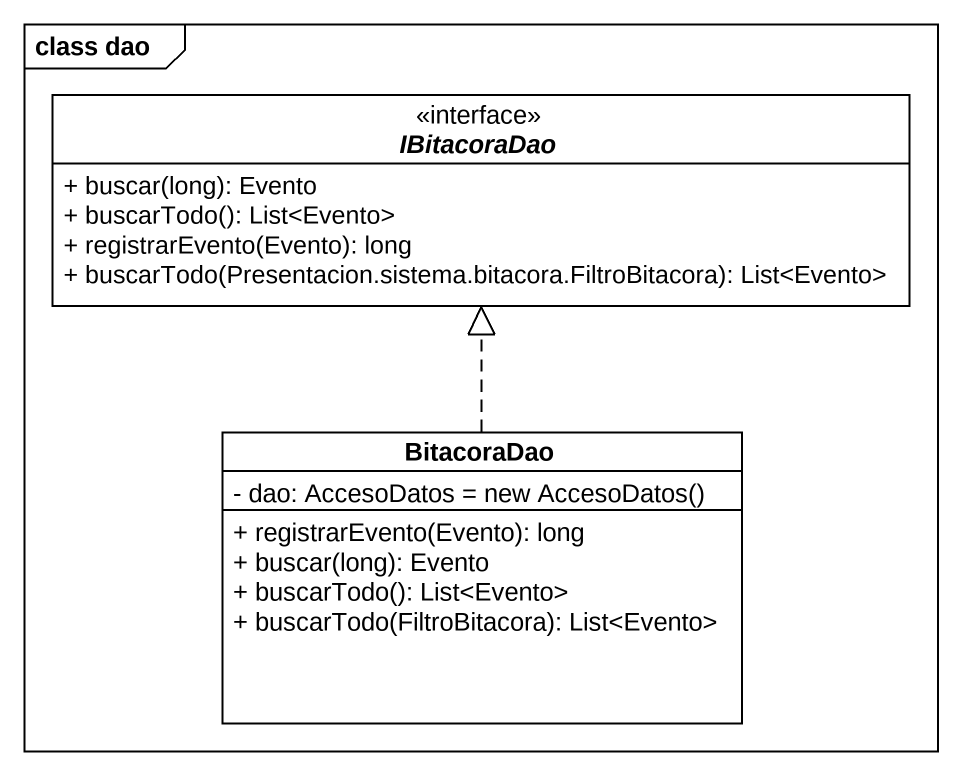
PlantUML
@startuml
mainframe class dao
hide circle
hide empty members
skinparam classAttributeIconSize 0
interface IBitacoraDao <<interface>> {
  + buscar(long): Evento
  + buscarTodo(): List<Evento>
  + registrarEvento(Evento): long
  + buscarTodo(Presentacion.sistema.bitacora.FiltroBitacora): List<Evento>
}
class BitacoraDao {
  {field} - dao: AccesoDatos = new AccesoDatos()
  + registrarEvento(Evento): long
  + buscar(long): Evento
  + buscarTodo(): List<Evento>
  + buscarTodo(FiltroBitacora): List<Evento>
}
BitacoraDao .up.|> IBitacoraDao
@enduml
